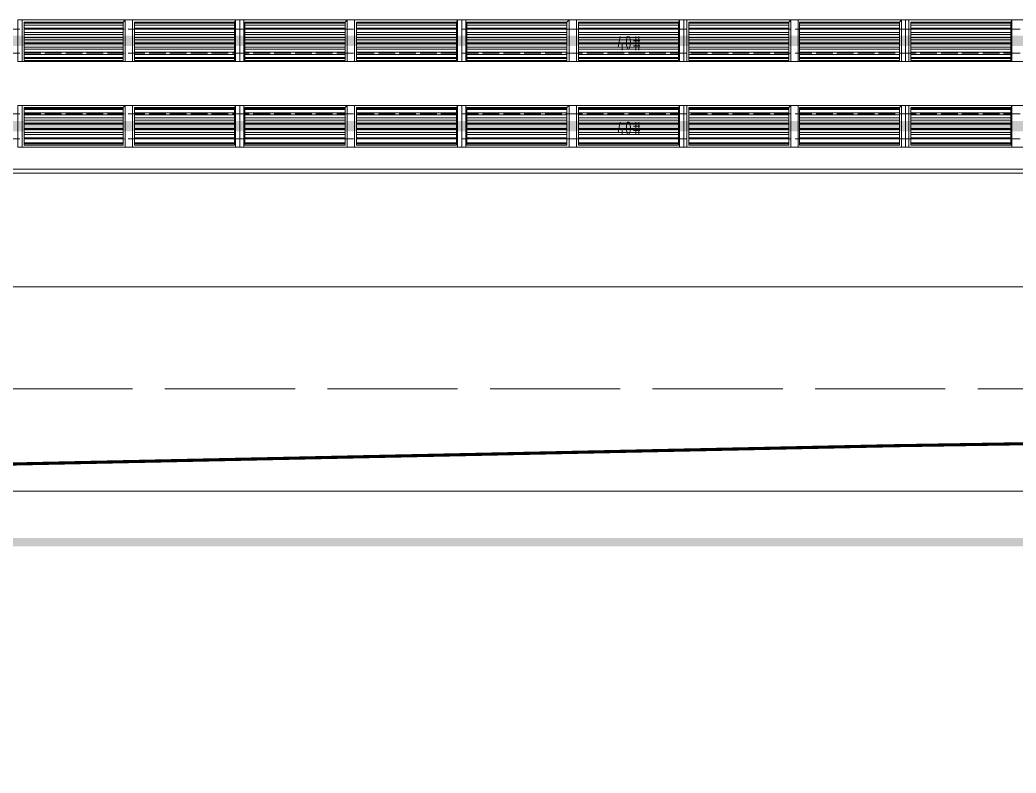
# Model space of a CAD drawing. Header units: millimetres. Extents: x 2315 to 4619, y 1334 to 1897.
# Drawn here: x 3839.9 to 3898.3, y 1468.8 to 1512.9 of the extents above; entities that cross this region are included whole.
import ezdxf

# ---------------------------------------------------------------- set-up
doc = ezdxf.new("R2010")
doc.units = ezdxf.units.MM
doc.linetypes.add('PDF_IMPORT', pattern=[1, 0.8, -0.2])
for name, color, linetype, true_color in [('PDF_0-新增征地', 7, 'Continuous', 0x00a5dd), ('PDF_站场道路', 7, 'Continuous', 0x957000), ('PDF_转运站初步方案', 7, 'Continuous', 0x00b85c)]:
    doc.layers.add(name, color=color, linetype=linetype, true_color=true_color)
for name, color, linetype in [('PDF_3中心线层', 1, 'Continuous'), ('PDF_4', 2, 'Continuous'), ('PDF_9双点划线层', 5, 'Continuous')]:
    doc.layers.add(name, color=color, linetype=linetype)

msp = doc.modelspace()

# ---------------------------------------------------------------- hatches: boundary and pattern name
at = {"layer": 'PDF_转运站初步方案', "true_color": 0x00a5dd, "transparency": 33554559}
for points in [[(3335.528, 1512.011), (3335.528, 1511.4), (4290.164, 1511.4), (4290.164, 1512.011)], [(4290.164, 1506.391), (4290.164, 1507.002), (3343.59, 1507.002), (3343.59, 1506.391)], [(3288.923, 1482.57), (3288.923, 1482.081), (4570.404, 1482.081), (4570.404, 1482.57)]]:
    msp.add_hatch(color=142, dxfattribs=at).paths.add_polyline_path(points)

# ---------------------------------------------------------------- linework, layer by layer
at = {"layer": 'PDF_0-新增征地', "lineweight": 0}
msp.add_lwpolyline([(3602.574, 1483.517, 0.183, 0.183, 0), (3649.729, 1483.211, 0.244, 0.244, 0), (3742.878, 1484.585, 0.183, 0.183, 0), (3802.737, 1486.082, 0.183, 0.183, 0), (3835.11, 1486.815, 0.183, 0.183, 0), (3890.938, 1487.975, 0.181, 0.181, 0), (3915.065, 1488.342, 0.191, 0.191, 0), (3917.478, 1474.415, 0.211, 0.211, 0), (3918.394, 1468.918, 0.183, 0.183, 0), (3923.403, 1468.918, 0.238, 0.238, 0), (3924.777, 1474.69, 0.209, 0.209, 0), (3926.884, 1488.464, 0.183, 0.183, 0), (3951.103, 1489.136, 0.244, 0.244, 0), (3980.3, 1489.655, 0.183, 0.183, 0), (4013.833, 1490.297, 0.183, 0.183, 0), (4054.147, 1490.785, 0.183, 0.183, 0), (4091.956, 1489.869, 0.244, 0.244, 0)], format="xyseb", dxfattribs=at)
at = {"layer": 'PDF_3中心线层', "linetype": 'PDF_IMPORT', "lineweight": 18, "ltscale": 1.221622}
for points in [[(3689.859, 1512.377), (4033.013, 1512.377)], [(3689.859, 1510.972), (4033.013, 1510.972)], [(3689.859, 1507.43), (4033.013, 1507.43)], [(3689.859, 1505.964), (4033.013, 1505.964)], [(3689.859, 1504.192), (4033.013, 1504.192)]]:
    msp.add_lwpolyline(points, dxfattribs=at)
at = {"layer": 'PDF_4', "lineweight": 18}
for points in [[(3839.752, 1510.484), (3852.762, 1510.484), (3852.762, 1512.927), (3839.752, 1512.927)], [(3852.762, 1510.484), (3865.773, 1510.484), (3865.773, 1512.927), (3852.762, 1512.927)], [(3865.773, 1510.484), (3878.783, 1510.484), (3878.783, 1512.927), (3865.773, 1512.927)], [(3878.783, 1510.484), (3891.793, 1510.484), (3891.793, 1512.927), (3878.783, 1512.927)], [(3891.793, 1510.484), (3904.743, 1510.484), (3904.743, 1512.927), (3891.793, 1512.927)], [(3839.752, 1505.475), (3852.762, 1505.475), (3852.762, 1507.918), (3839.752, 1507.918)], [(3852.762, 1505.475), (3865.773, 1505.475), (3865.773, 1507.918), (3852.762, 1507.918)], [(3865.773, 1505.475), (3878.783, 1505.475), (3878.783, 1507.918), (3865.773, 1507.918)], [(3878.783, 1505.475), (3891.793, 1505.475), (3891.793, 1507.918), (3878.783, 1507.918)], [(3891.793, 1505.475), (3904.743, 1505.475), (3904.743, 1507.918), (3891.793, 1507.918)]]:
    msp.add_lwpolyline(points, close=True, dxfattribs=at)
at = {"layer": 'PDF_9双点划线层', "lineweight": 20}
for points in [[(3839.997, 1510.484), (3839.997, 1512.927), (3846.044, 1512.927), (3846.044, 1510.484)], [(3840.119, 1510.545), (3840.119, 1512.805), (3845.921, 1512.805), (3845.921, 1510.545)], [(3846.471, 1510.484), (3846.471, 1512.927), (3852.518, 1512.927), (3852.518, 1510.484)], [(3846.593, 1510.545), (3846.593, 1512.805), (3852.457, 1512.805), (3852.457, 1510.545)], [(3853.007, 1510.484), (3853.007, 1512.927), (3859.054, 1512.927), (3859.054, 1510.484)], [(3853.068, 1510.545), (3853.068, 1512.805), (3858.932, 1512.805), (3858.932, 1510.545)], [(3859.481, 1510.484), (3859.481, 1512.927), (3865.528, 1512.927), (3865.528, 1510.484)], [(3859.604, 1510.545), (3859.604, 1512.805), (3865.467, 1512.805), (3865.467, 1510.545)], [(3866.017, 1510.484), (3866.017, 1512.927), (3872.064, 1512.927), (3872.064, 1510.484)], [(3866.078, 1510.545), (3866.078, 1512.805), (3871.942, 1512.805), (3871.942, 1510.545)], [(3872.492, 1510.484), (3872.492, 1512.927), (3878.539, 1512.927), (3878.539, 1510.484)], [(3872.614, 1510.545), (3872.614, 1512.805), (3878.478, 1512.805), (3878.478, 1510.545)], [(3878.966, 1510.484), (3878.966, 1512.927), (3885.074, 1512.927), (3885.074, 1510.484)], [(3879.088, 1510.545), (3879.088, 1512.805), (3884.952, 1512.805), (3884.952, 1510.545)], [(3885.502, 1510.484), (3885.502, 1512.927), (3891.549, 1512.927), (3891.549, 1510.484)], [(3885.563, 1510.545), (3885.563, 1512.805), (3891.427, 1512.805), (3891.427, 1510.545)], [(3891.977, 1510.484), (3891.977, 1512.927), (3898.024, 1512.927), (3898.024, 1510.484)], [(3892.099, 1510.545), (3892.099, 1512.805), (3897.962, 1512.805), (3897.962, 1510.545)], [(3839.997, 1505.475), (3839.997, 1507.918), (3846.044, 1507.918), (3846.044, 1505.475)], [(3840.119, 1505.597), (3840.119, 1507.796), (3845.921, 1507.796), (3845.921, 1505.597)], [(3846.471, 1505.475), (3846.471, 1507.918), (3852.518, 1507.918), (3852.518, 1505.475)], [(3846.593, 1505.597), (3846.593, 1507.796), (3852.457, 1507.796), (3852.457, 1505.597)], [(3853.007, 1505.475), (3853.007, 1507.918), (3859.054, 1507.918), (3859.054, 1505.475)], [(3853.068, 1505.597), (3853.068, 1507.796), (3858.932, 1507.796), (3858.932, 1505.597)], [(3859.481, 1505.475), (3859.481, 1507.918), (3865.528, 1507.918), (3865.528, 1505.475)], [(3859.604, 1505.597), (3859.604, 1507.796), (3865.467, 1507.796), (3865.467, 1505.597)], [(3866.017, 1505.475), (3866.017, 1507.918), (3872.064, 1507.918), (3872.064, 1505.475)], [(3866.078, 1505.597), (3866.078, 1507.796), (3871.942, 1507.796), (3871.942, 1505.597)], [(3872.492, 1505.475), (3872.492, 1507.918), (3878.539, 1507.918), (3878.539, 1505.475)], [(3872.614, 1505.597), (3872.614, 1507.796), (3878.478, 1507.796), (3878.478, 1505.597)], [(3878.966, 1505.475), (3878.966, 1507.918), (3885.074, 1507.918), (3885.074, 1505.475)], [(3879.088, 1505.597), (3879.088, 1507.796), (3884.952, 1507.796), (3884.952, 1505.597)], [(3885.502, 1505.475), (3885.502, 1507.918), (3891.549, 1507.918), (3891.549, 1505.475)], [(3885.563, 1505.597), (3885.563, 1507.796), (3891.427, 1507.796), (3891.427, 1505.597)], [(3891.977, 1505.475), (3891.977, 1507.918), (3898.024, 1507.918), (3898.024, 1505.475)], [(3892.099, 1505.597), (3892.099, 1507.796), (3897.962, 1507.796), (3897.962, 1505.597)]]:
    msp.add_lwpolyline(points, close=True, dxfattribs=at)
for points in [[(3845.921, 1512.744), (3840.119, 1512.744)], [(3845.921, 1512.622), (3840.119, 1512.622)], [(3845.921, 1512.438), (3840.119, 1512.438)], [(3846.044, 1512.927), (3845.921, 1512.805)], [(3852.457, 1512.744), (3846.593, 1512.744)], [(3852.457, 1512.622), (3846.593, 1512.622)], [(3852.457, 1512.438), (3846.593, 1512.438)], [(3852.518, 1512.927), (3852.457, 1512.805)], [(3858.932, 1512.744), (3853.068, 1512.744)], [(3858.932, 1512.622), (3853.068, 1512.622)], [(3858.932, 1512.438), (3853.068, 1512.438)], [(3859.054, 1512.927), (3858.932, 1512.805)], [(3865.467, 1512.744), (3859.604, 1512.744)], [(3865.467, 1512.622), (3859.604, 1512.622)], [(3865.467, 1512.438), (3859.604, 1512.438)], [(3865.528, 1512.927), (3865.467, 1512.805)], [(3871.942, 1512.744), (3866.078, 1512.744)], [(3871.942, 1512.622), (3866.078, 1512.622)], [(3871.942, 1512.438), (3866.078, 1512.438)], [(3872.064, 1512.927), (3871.942, 1512.805)], [(3878.478, 1512.744), (3872.614, 1512.744)], [(3878.478, 1512.622), (3872.614, 1512.622)], [(3878.478, 1512.438), (3872.614, 1512.438)], [(3878.539, 1512.927), (3878.478, 1512.805)], [(3884.952, 1512.744), (3879.088, 1512.744)], [(3884.952, 1512.622), (3879.088, 1512.622)], [(3884.952, 1512.438), (3879.088, 1512.438)], [(3885.074, 1512.927), (3884.952, 1512.805)], [(3891.427, 1512.744), (3885.563, 1512.744)], [(3891.427, 1512.622), (3885.563, 1512.622)], [(3891.427, 1512.438), (3885.563, 1512.438)], [(3891.549, 1512.927), (3891.427, 1512.805)], [(3897.962, 1512.744), (3892.099, 1512.744)], [(3897.962, 1512.622), (3892.099, 1512.622)], [(3897.962, 1512.438), (3892.099, 1512.438)], [(3898.024, 1512.927), (3897.962, 1512.805)], [(3845.921, 1512.377), (3840.119, 1512.377)], [(3845.921, 1512.194), (3840.119, 1512.194)], [(3845.921, 1512.072), (3840.119, 1512.072)], [(3845.921, 1511.889), (3840.119, 1511.889)], [(3852.457, 1512.377), (3846.593, 1512.377)], [(3852.457, 1512.194), (3846.593, 1512.194)], [(3852.457, 1512.072), (3846.593, 1512.072)], [(3852.457, 1511.889), (3846.593, 1511.889)], [(3858.932, 1512.377), (3853.068, 1512.377)], [(3858.932, 1512.194), (3853.068, 1512.194)], [(3858.932, 1512.072), (3853.068, 1512.072)], [(3858.932, 1511.889), (3853.068, 1511.889)], [(3865.467, 1512.377), (3859.604, 1512.377)], [(3865.467, 1512.194), (3859.604, 1512.194)], [(3865.467, 1512.072), (3859.604, 1512.072)], [(3865.467, 1511.889), (3859.604, 1511.889)], [(3871.942, 1512.377), (3866.078, 1512.377)], [(3871.942, 1512.194), (3866.078, 1512.194)], [(3871.942, 1512.072), (3866.078, 1512.072)], [(3871.942, 1511.889), (3866.078, 1511.889)], [(3878.478, 1512.377), (3872.614, 1512.377)], [(3878.478, 1512.194), (3872.614, 1512.194)], [(3878.478, 1512.072), (3872.614, 1512.072)], [(3878.478, 1511.889), (3872.614, 1511.889)], [(3884.952, 1512.377), (3879.088, 1512.377)], [(3884.952, 1512.194), (3879.088, 1512.194)], [(3884.952, 1512.072), (3879.088, 1512.072)], [(3884.952, 1511.889), (3879.088, 1511.889)], [(3891.427, 1512.377), (3885.563, 1512.377)], [(3891.427, 1512.194), (3885.563, 1512.194)], [(3891.427, 1512.072), (3885.563, 1512.072)], [(3891.427, 1511.889), (3885.563, 1511.889)], [(3897.962, 1512.377), (3892.099, 1512.377)], [(3897.962, 1512.194), (3892.099, 1512.194)], [(3897.962, 1512.072), (3892.099, 1512.072)], [(3897.962, 1511.889), (3892.099, 1511.889)], [(3845.921, 1511.767), (3840.119, 1511.767)], [(3845.921, 1511.583), (3840.119, 1511.583)], [(3845.921, 1511.522), (3840.119, 1511.522)], [(3845.921, 1511.339), (3840.119, 1511.339)], [(3852.457, 1511.767), (3846.593, 1511.767)], [(3852.457, 1511.583), (3846.593, 1511.583)], [(3852.457, 1511.522), (3846.593, 1511.522)], [(3852.457, 1511.339), (3846.593, 1511.339)], [(3858.932, 1511.767), (3853.068, 1511.767)], [(3858.932, 1511.583), (3853.068, 1511.583)], [(3858.932, 1511.522), (3853.068, 1511.522)], [(3858.932, 1511.339), (3853.068, 1511.339)], [(3865.467, 1511.767), (3859.604, 1511.767)], [(3865.467, 1511.583), (3859.604, 1511.583)], [(3865.467, 1511.522), (3859.604, 1511.522)], [(3865.467, 1511.339), (3859.604, 1511.339)], [(3871.942, 1511.767), (3866.078, 1511.767)], [(3871.942, 1511.583), (3866.078, 1511.583)], [(3871.942, 1511.522), (3866.078, 1511.522)], [(3871.942, 1511.339), (3866.078, 1511.339)], [(3878.478, 1511.767), (3872.614, 1511.767)], [(3878.478, 1511.583), (3872.614, 1511.583)], [(3878.478, 1511.522), (3872.614, 1511.522)], [(3878.478, 1511.339), (3872.614, 1511.339)], [(3884.952, 1511.767), (3879.088, 1511.767)], [(3884.952, 1511.583), (3879.088, 1511.583)], [(3884.952, 1511.522), (3879.088, 1511.522)], [(3884.952, 1511.339), (3879.088, 1511.339)], [(3891.427, 1511.767), (3885.563, 1511.767)], [(3891.427, 1511.583), (3885.563, 1511.583)], [(3891.427, 1511.522), (3885.563, 1511.522)], [(3891.427, 1511.339), (3885.563, 1511.339)], [(3897.962, 1511.767), (3892.099, 1511.767)], [(3897.962, 1511.583), (3892.099, 1511.583)], [(3897.962, 1511.522), (3892.099, 1511.522)], [(3897.962, 1511.339), (3892.099, 1511.339)], [(3845.921, 1511.217), (3840.119, 1511.217)], [(3845.921, 1511.034), (3840.119, 1511.034)], [(3845.921, 1510.911), (3840.119, 1510.911)], [(3845.921, 1510.728), (3840.119, 1510.728)], [(3845.921, 1510.667), (3840.119, 1510.667)], [(3852.457, 1511.217), (3846.593, 1511.217)], [(3852.457, 1511.034), (3846.593, 1511.034)], [(3852.457, 1510.911), (3846.593, 1510.911)], [(3852.457, 1510.728), (3846.593, 1510.728)], [(3852.457, 1510.667), (3846.593, 1510.667)], [(3858.932, 1511.217), (3853.068, 1511.217)], [(3858.932, 1511.034), (3853.068, 1511.034)], [(3858.932, 1510.911), (3853.068, 1510.911)], [(3858.932, 1510.728), (3853.068, 1510.728)], [(3858.932, 1510.667), (3853.068, 1510.667)], [(3865.467, 1511.217), (3859.604, 1511.217)], [(3865.467, 1511.034), (3859.604, 1511.034)], [(3865.467, 1510.911), (3859.604, 1510.911)], [(3865.467, 1510.728), (3859.604, 1510.728)], [(3865.467, 1510.667), (3859.604, 1510.667)], [(3871.942, 1511.217), (3866.078, 1511.217)], [(3871.942, 1511.034), (3866.078, 1511.034)], [(3871.942, 1510.911), (3866.078, 1510.911)], [(3871.942, 1510.728), (3866.078, 1510.728)], [(3871.942, 1510.667), (3866.078, 1510.667)], [(3878.478, 1511.217), (3872.614, 1511.217)], [(3878.478, 1511.034), (3872.614, 1511.034)], [(3878.478, 1510.911), (3872.614, 1510.911)], [(3878.478, 1510.728), (3872.614, 1510.728)], [(3878.478, 1510.667), (3872.614, 1510.667)], [(3884.952, 1511.217), (3879.088, 1511.217)], [(3884.952, 1511.034), (3879.088, 1511.034)], [(3884.952, 1510.911), (3879.088, 1510.911)], [(3884.952, 1510.728), (3879.088, 1510.728)], [(3884.952, 1510.667), (3879.088, 1510.667)], [(3891.427, 1511.217), (3885.563, 1511.217)], [(3891.427, 1511.034), (3885.563, 1511.034)], [(3891.427, 1510.911), (3885.563, 1510.911)], [(3891.427, 1510.728), (3885.563, 1510.728)], [(3891.427, 1510.667), (3885.563, 1510.667)], [(3897.962, 1511.217), (3892.099, 1511.217)], [(3897.962, 1511.034), (3892.099, 1511.034)], [(3897.962, 1510.911), (3892.099, 1510.911)], [(3897.962, 1510.728), (3892.099, 1510.728)], [(3897.962, 1510.667), (3892.099, 1510.667)], [(3846.044, 1510.484), (3839.997, 1510.484)], [(3852.518, 1510.484), (3846.471, 1510.484)], [(3859.054, 1510.484), (3853.007, 1510.484)], [(3865.528, 1510.484), (3859.481, 1510.484)], [(3872.064, 1510.484), (3866.017, 1510.484)], [(3878.539, 1510.484), (3872.492, 1510.484)], [(3885.074, 1510.484), (3878.966, 1510.484)], [(3891.549, 1510.484), (3885.502, 1510.484)], [(3898.024, 1510.484), (3891.977, 1510.484)], [(3845.921, 1507.735), (3840.119, 1507.735)], [(3846.044, 1507.918), (3845.921, 1507.796)], [(3852.457, 1507.735), (3846.593, 1507.735)], [(3852.518, 1507.918), (3852.457, 1507.796)], [(3858.932, 1507.735), (3853.068, 1507.735)], [(3859.054, 1507.918), (3858.932, 1507.796)], [(3865.467, 1507.735), (3859.604, 1507.735)], [(3865.528, 1507.918), (3865.467, 1507.796)], [(3871.942, 1507.735), (3866.078, 1507.735)], [(3872.064, 1507.918), (3871.942, 1507.796)], [(3878.478, 1507.735), (3872.614, 1507.735)], [(3878.539, 1507.918), (3878.478, 1507.796)], [(3884.952, 1507.735), (3879.088, 1507.735)], [(3885.074, 1507.918), (3884.952, 1507.796)], [(3891.427, 1507.735), (3885.563, 1507.735)], [(3891.549, 1507.918), (3891.427, 1507.796)], [(3897.962, 1507.735), (3892.099, 1507.735)], [(3898.024, 1507.918), (3897.962, 1507.796)], [(3845.921, 1507.674), (3840.119, 1507.674)], [(3845.921, 1507.491), (3840.119, 1507.491)], [(3845.921, 1507.369), (3840.119, 1507.369)], [(3845.921, 1507.185), (3840.119, 1507.185)], [(3852.457, 1507.674), (3846.593, 1507.674)], [(3852.457, 1507.491), (3846.593, 1507.491)], [(3852.457, 1507.369), (3846.593, 1507.369)], [(3852.457, 1507.185), (3846.593, 1507.185)], [(3858.932, 1507.674), (3853.068, 1507.674)], [(3858.932, 1507.491), (3853.068, 1507.491)], [(3858.932, 1507.369), (3853.068, 1507.369)], [(3858.932, 1507.185), (3853.068, 1507.185)], [(3865.467, 1507.674), (3859.604, 1507.674)], [(3865.467, 1507.491), (3859.604, 1507.491)], [(3865.467, 1507.369), (3859.604, 1507.369)], [(3865.467, 1507.185), (3859.604, 1507.185)], [(3871.942, 1507.674), (3866.078, 1507.674)], [(3871.942, 1507.491), (3866.078, 1507.491)], [(3871.942, 1507.369), (3866.078, 1507.369)], [(3871.942, 1507.185), (3866.078, 1507.185)], [(3878.478, 1507.674), (3872.614, 1507.674)], [(3878.478, 1507.491), (3872.614, 1507.491)], [(3878.478, 1507.369), (3872.614, 1507.369)], [(3878.478, 1507.185), (3872.614, 1507.185)], [(3884.952, 1507.674), (3879.088, 1507.674)], [(3884.952, 1507.491), (3879.088, 1507.491)], [(3884.952, 1507.369), (3879.088, 1507.369)], [(3884.952, 1507.185), (3879.088, 1507.185)], [(3891.427, 1507.674), (3885.563, 1507.674)], [(3891.427, 1507.491), (3885.563, 1507.491)], [(3891.427, 1507.369), (3885.563, 1507.369)], [(3891.427, 1507.185), (3885.563, 1507.185)], [(3897.962, 1507.674), (3892.099, 1507.674)], [(3897.962, 1507.491), (3892.099, 1507.491)], [(3897.962, 1507.369), (3892.099, 1507.369)], [(3897.962, 1507.185), (3892.099, 1507.185)], [(3845.921, 1507.063), (3840.119, 1507.063)], [(3845.921, 1506.88), (3840.119, 1506.88)], [(3845.921, 1506.819), (3840.119, 1506.819)], [(3845.921, 1506.575), (3840.119, 1506.575)], [(3852.457, 1507.063), (3846.593, 1507.063)], [(3852.457, 1506.88), (3846.593, 1506.88)], [(3852.457, 1506.819), (3846.593, 1506.819)], [(3852.457, 1506.575), (3846.593, 1506.575)], [(3858.932, 1507.063), (3853.068, 1507.063)], [(3858.932, 1506.88), (3853.068, 1506.88)], [(3858.932, 1506.819), (3853.068, 1506.819)], [(3858.932, 1506.575), (3853.068, 1506.575)], [(3865.467, 1507.063), (3859.604, 1507.063)], [(3865.467, 1506.88), (3859.604, 1506.88)], [(3865.467, 1506.819), (3859.604, 1506.819)], [(3865.467, 1506.575), (3859.604, 1506.575)], [(3871.942, 1507.063), (3866.078, 1507.063)], [(3871.942, 1506.88), (3866.078, 1506.88)], [(3871.942, 1506.819), (3866.078, 1506.819)], [(3871.942, 1506.575), (3866.078, 1506.575)], [(3878.478, 1507.063), (3872.614, 1507.063)], [(3878.478, 1506.88), (3872.614, 1506.88)], [(3878.478, 1506.819), (3872.614, 1506.819)], [(3878.478, 1506.575), (3872.614, 1506.575)], [(3884.952, 1507.063), (3879.088, 1507.063)], [(3884.952, 1506.88), (3879.088, 1506.88)], [(3884.952, 1506.819), (3879.088, 1506.819)], [(3884.952, 1506.575), (3879.088, 1506.575)], [(3891.427, 1507.063), (3885.563, 1507.063)], [(3891.427, 1506.88), (3885.563, 1506.88)], [(3891.427, 1506.819), (3885.563, 1506.819)], [(3891.427, 1506.575), (3885.563, 1506.575)], [(3897.962, 1507.063), (3892.099, 1507.063)], [(3897.962, 1506.88), (3892.099, 1506.88)], [(3897.962, 1506.819), (3892.099, 1506.819)], [(3897.962, 1506.575), (3892.099, 1506.575)], [(3845.921, 1506.514), (3840.119, 1506.514)], [(3845.921, 1506.33), (3840.119, 1506.33)], [(3845.921, 1506.208), (3840.119, 1506.208)], [(3845.921, 1506.025), (3840.119, 1506.025)], [(3852.457, 1506.514), (3846.593, 1506.514)], [(3852.457, 1506.33), (3846.593, 1506.33)], [(3852.457, 1506.208), (3846.593, 1506.208)], [(3852.457, 1506.025), (3846.593, 1506.025)], [(3858.932, 1506.514), (3853.068, 1506.514)], [(3858.932, 1506.33), (3853.068, 1506.33)], [(3858.932, 1506.208), (3853.068, 1506.208)], [(3858.932, 1506.025), (3853.068, 1506.025)], [(3865.467, 1506.514), (3859.604, 1506.514)], [(3865.467, 1506.33), (3859.604, 1506.33)], [(3865.467, 1506.208), (3859.604, 1506.208)], [(3865.467, 1506.025), (3859.604, 1506.025)], [(3871.942, 1506.514), (3866.078, 1506.514)], [(3871.942, 1506.33), (3866.078, 1506.33)], [(3871.942, 1506.208), (3866.078, 1506.208)], [(3871.942, 1506.025), (3866.078, 1506.025)], [(3878.478, 1506.514), (3872.614, 1506.514)], [(3878.478, 1506.33), (3872.614, 1506.33)], [(3878.478, 1506.208), (3872.614, 1506.208)], [(3878.478, 1506.025), (3872.614, 1506.025)], [(3884.952, 1506.514), (3879.088, 1506.514)], [(3884.952, 1506.33), (3879.088, 1506.33)], [(3884.952, 1506.208), (3879.088, 1506.208)], [(3884.952, 1506.025), (3879.088, 1506.025)], [(3891.427, 1506.514), (3885.563, 1506.514)], [(3891.427, 1506.33), (3885.563, 1506.33)], [(3891.427, 1506.208), (3885.563, 1506.208)], [(3891.427, 1506.025), (3885.563, 1506.025)], [(3897.962, 1506.514), (3892.099, 1506.514)], [(3897.962, 1506.33), (3892.099, 1506.33)], [(3897.962, 1506.208), (3892.099, 1506.208)], [(3897.962, 1506.025), (3892.099, 1506.025)], [(3846.044, 1505.475), (3839.997, 1505.475)], [(3845.921, 1505.964), (3840.119, 1505.964)], [(3845.921, 1505.72), (3840.119, 1505.72)], [(3845.921, 1505.658), (3840.119, 1505.658)], [(3852.518, 1505.475), (3846.471, 1505.475)], [(3852.457, 1505.964), (3846.593, 1505.964)], [(3852.457, 1505.72), (3846.593, 1505.72)], [(3852.457, 1505.658), (3846.593, 1505.658)], [(3859.054, 1505.475), (3853.007, 1505.475)], [(3858.932, 1505.964), (3853.068, 1505.964)], [(3858.932, 1505.72), (3853.068, 1505.72)], [(3858.932, 1505.658), (3853.068, 1505.658)], [(3865.528, 1505.475), (3859.481, 1505.475)], [(3865.467, 1505.964), (3859.604, 1505.964)], [(3865.467, 1505.72), (3859.604, 1505.72)], [(3865.467, 1505.658), (3859.604, 1505.658)], [(3872.064, 1505.475), (3866.017, 1505.475)], [(3871.942, 1505.964), (3866.078, 1505.964)], [(3871.942, 1505.72), (3866.078, 1505.72)], [(3871.942, 1505.658), (3866.078, 1505.658)], [(3878.539, 1505.475), (3872.492, 1505.475)], [(3878.478, 1505.964), (3872.614, 1505.964)], [(3878.478, 1505.72), (3872.614, 1505.72)], [(3878.478, 1505.658), (3872.614, 1505.658)], [(3885.074, 1505.475), (3878.966, 1505.475)], [(3884.952, 1505.964), (3879.088, 1505.964)], [(3884.952, 1505.72), (3879.088, 1505.72)], [(3884.952, 1505.658), (3879.088, 1505.658)], [(3891.549, 1505.475), (3885.502, 1505.475)], [(3891.427, 1505.964), (3885.563, 1505.964)], [(3891.427, 1505.72), (3885.563, 1505.72)], [(3891.427, 1505.658), (3885.563, 1505.658)], [(3898.024, 1505.475), (3891.977, 1505.475)], [(3897.962, 1505.964), (3892.099, 1505.964)], [(3897.962, 1505.72), (3892.099, 1505.72)], [(3897.962, 1505.658), (3892.099, 1505.658)]]:
    msp.add_lwpolyline(points, dxfattribs=at)
at = {"layer": 'PDF_站场道路', "lineweight": 9}
for points in [[(3323.922, 1497.29), (4289.309, 1497.29)], [(3311.889, 1485.318), (4552.263, 1485.318)]]:
    msp.add_lwpolyline(points, dxfattribs=at)
at = {"layer": 'PDF_站场道路', "linetype": 'PDF_IMPORT', "lineweight": 9, "ltscale": 9.528654}
msp.add_lwpolyline([(4542.063, 1491.304), (3317.936, 1491.304)], dxfattribs=at)
at = {"layer": 'PDF_转运站初步方案', "color": 2, "lineweight": 5}
for points in [[(3875.057, 1511.95), (3874.935, 1511.339), (3875.24, 1511.339)], [(3875.973, 1511.156), (3875.973, 1511.95)], [(3876.157, 1511.95), (3876.157, 1511.156)], [(3875.179, 1511.522), (3875.179, 1511.156)], [(3875.851, 1511.705), (3876.218, 1511.705)], [(3876.218, 1511.4), (3875.851, 1511.4)], [(3875.057, 1506.941), (3874.935, 1506.33), (3875.24, 1506.33)], [(3875.851, 1506.697), (3876.218, 1506.697)], [(3875.973, 1506.208), (3875.973, 1506.941)], [(3876.157, 1506.941), (3876.157, 1506.208)], [(3875.179, 1506.514), (3875.179, 1506.208)], [(3876.218, 1506.452), (3875.851, 1506.452)]]:
    msp.add_lwpolyline(points, dxfattribs=at)
at = {"layer": 'PDF_转运站初步方案', "color": 142, "lineweight": 5, "true_color": 0x00a5dd}
msp.add_lwpolyline([(3419.942, 1504.192), (4209.904, 1504.192)], dxfattribs=at)
at = {"layer": 'PDF_转运站初步方案', "color": 6, "lineweight": 18}
msp.add_lwpolyline([(3689.859, 1503.948), (4033.013, 1503.948)], dxfattribs=at)
at = {"layer": 'PDF_转运站初步方案', "color": 2, "lineweight": 5}
for centre, radius, start, end in [((3876.349, 1511.614), 0.925, 158.90952, 201.09048), ((3875.515, 1511.858), 0.0917, 36.51783, 143.48217), ((3874.743, 1511.614), 0.925, 338.90952, 21.09048), ((3875.515, 1511.308), 0.0917, 216.51783, 323.48217), ((3876.349, 1506.605), 0.925, 158.90952, 201.09048), ((3875.515, 1506.849), 0.0917, 36.51783, 143.48217), ((3874.743, 1506.605), 0.925, 338.90952, 21.09048), ((3875.515, 1506.3), 0.0917, 216.51783, 323.48217)]:
    msp.add_arc(centre, radius, start, end, dxfattribs=at)

doc.saveas('drawing.dxf')
